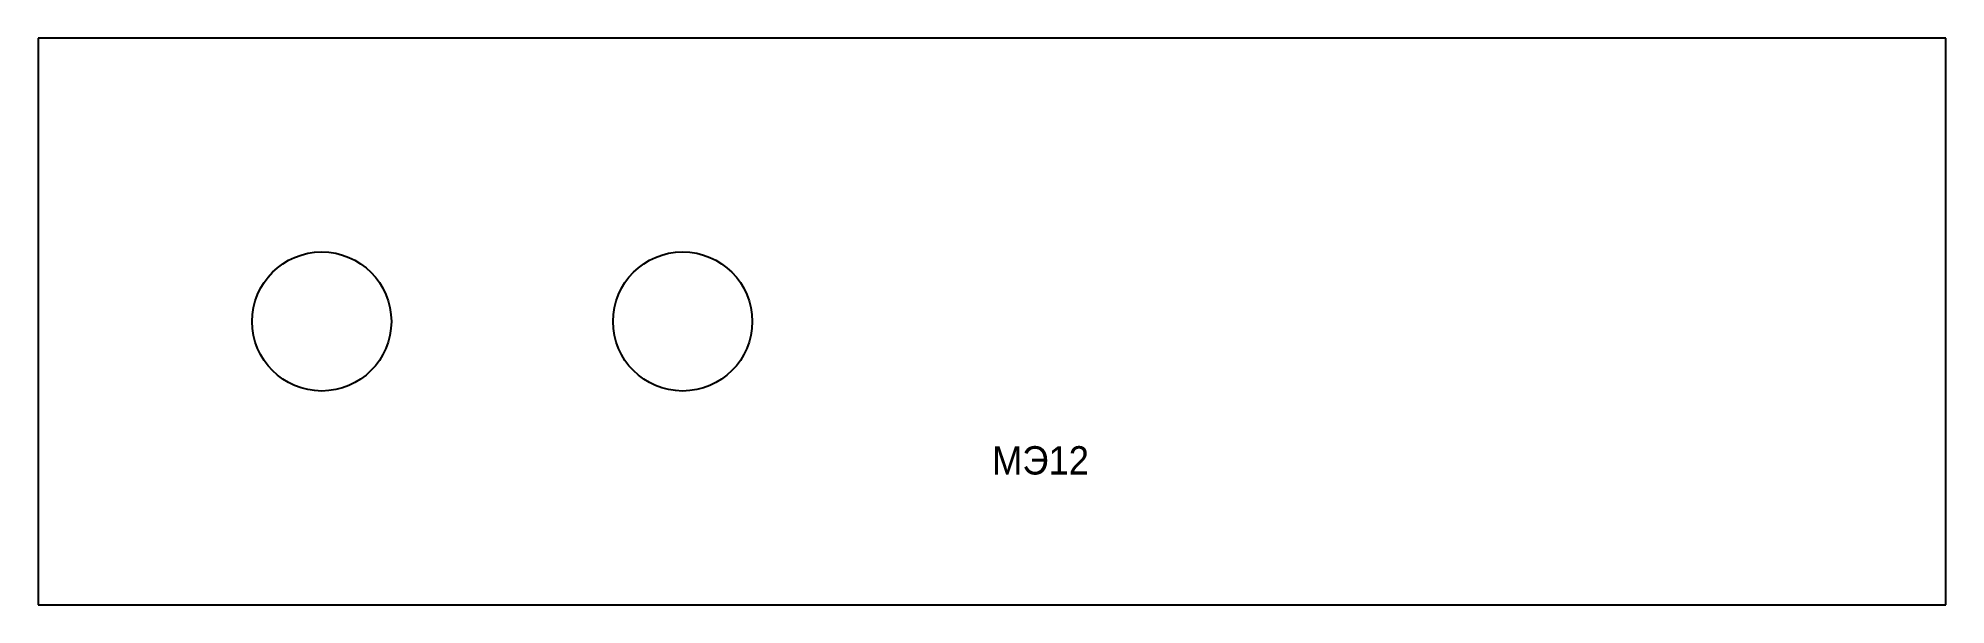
# Model space of a CAD drawing. Header units: millimetres. Extents: x 0 to 370, y 0 to 110.
import ezdxf

# ---------------------------------------------------------------- set-up
doc = ezdxf.new("R2010")
doc.units = ezdxf.units.MM

msp = doc.modelspace()

# ---------------------------------------------------------------- linework, layer by layer
for p, q in [((0, 110), (0, 0)), ((370, 110), (0, 110)), ((370, 0), (370, 110)), ((0, 0), (370, 0))]:
    msp.add_line(p, q)
for centre in [(55, 55.01), (125, 55.01)]:
    msp.add_circle(centre, 13.5)

# ---------------------------------------------------------------- texts
at = {"insert": (185, 30.8), "char_height": 5.5, "attachment_point": 1}
msp.add_mtext('\\H2.75;\\W0.960;\\Q15;\\Q0;\\H5.50;МЭ12', dxfattribs=at)

doc.saveas('drawing.dxf')
